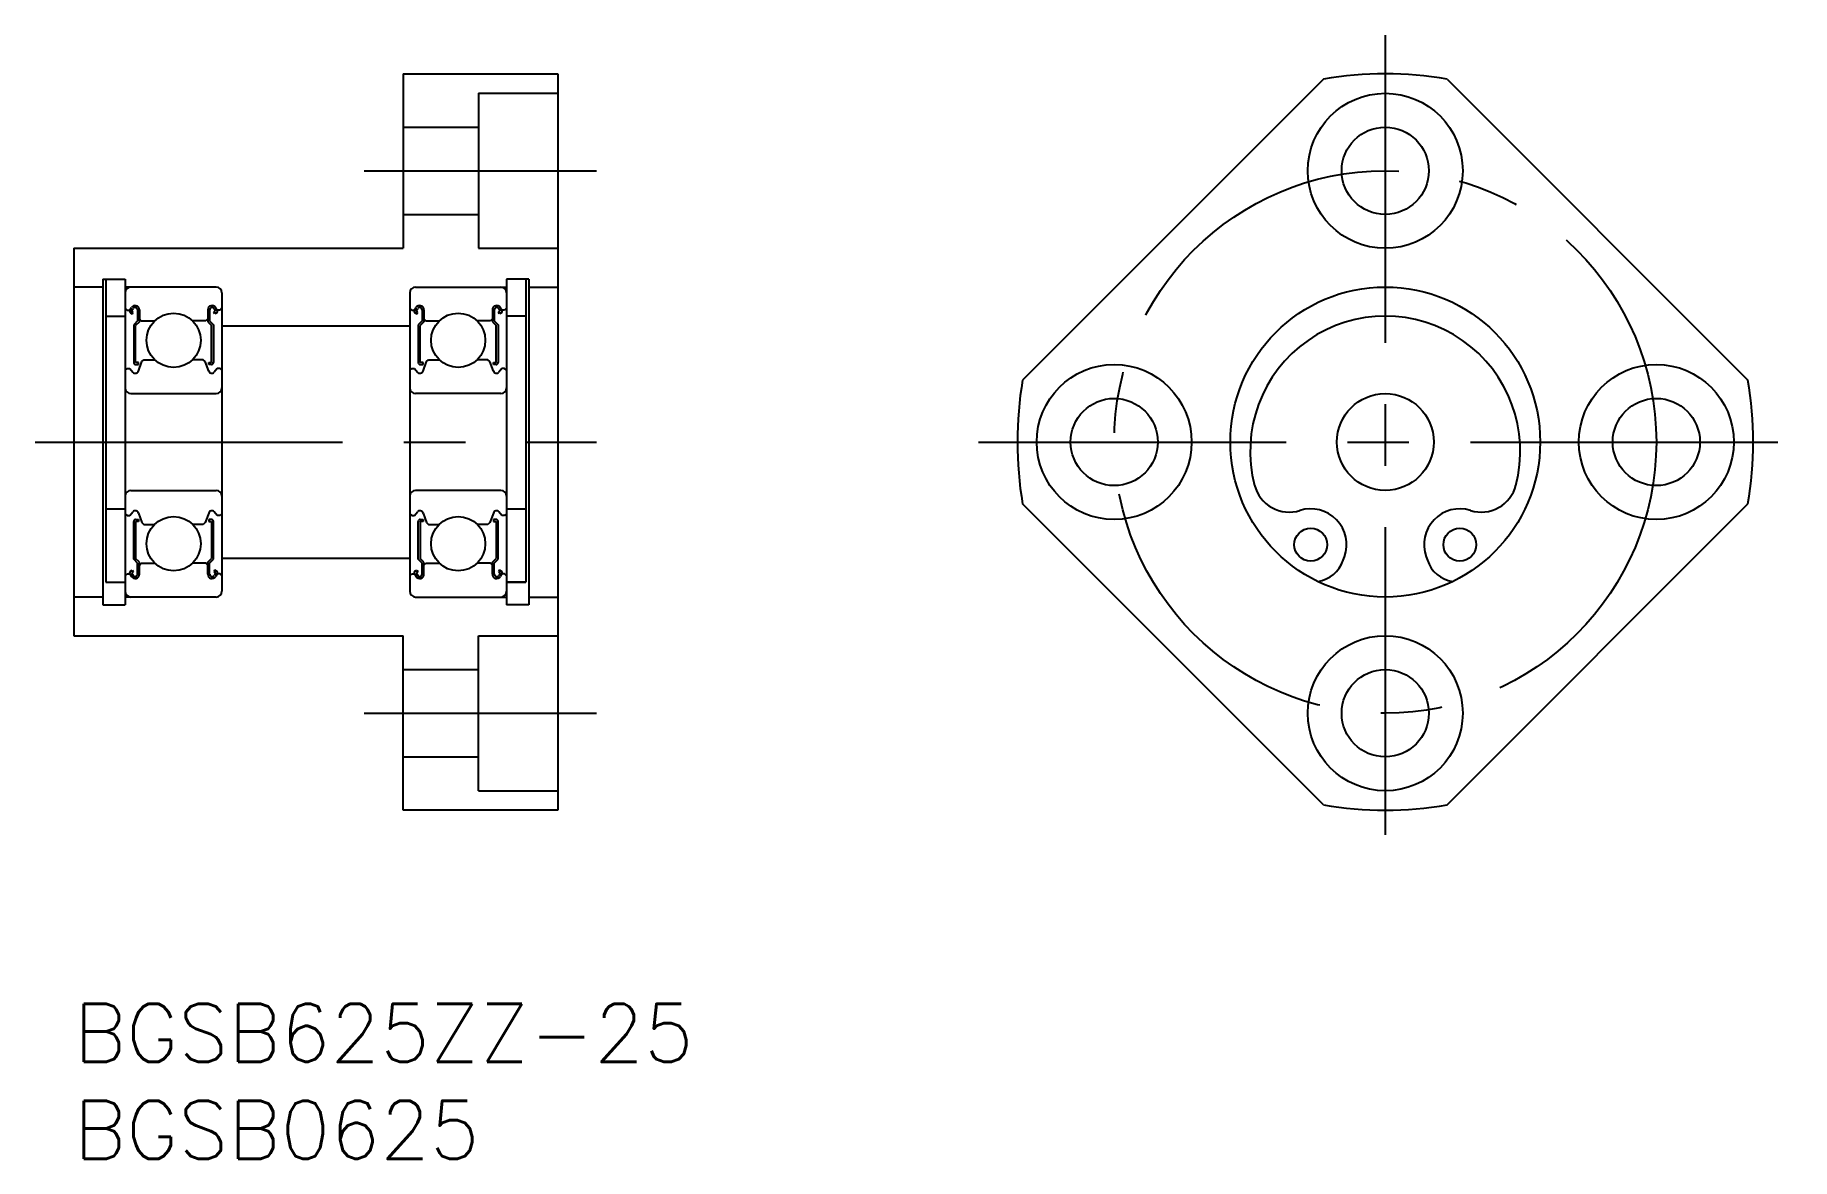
# Model space of a CAD drawing. Extents: x -2 to 88.7, y -8 to 50.
import ezdxf

# ---------------------------------------------------------------- set-up
doc = ezdxf.new("R2010")
doc.units = 0
doc.header["$LTSCALE"] = 0.5
doc.linetypes.add('CENTER', pattern=[50.8, 31.75, -6.35, 6.35, -6.35])
for name, color, linetype in [('MSM_CENTER', 1, 'CENTER'), ('MSM_CONTINUOUS', 7, 'CONTINUOUS'), ('MSM_PART_NUMBER', 7, 'CONTINUOUS')]:
    doc.layers.add(name, color=color, linetype=linetype)
doc.styles.get("Standard").update_dxf_attribs({"font": 'txt.shx', "height": 3, "bigfont": 'bigfont.shx'})

# ---------------------------------------------------------------- blocks, each defined once
blk = doc.blocks.new('*U6')
at = {"layer": 'MSM_PART_NUMBER'}
blk.add_text('BGSB625ZZ-25', height=3, dxfattribs=at).set_placement((0, -3))
blk = doc.blocks.new('*U7')
at = {"layer": 'MSM_PART_NUMBER'}
blk.add_text('BGSB0625', height=3, dxfattribs=at).set_placement((0, -8))

msp = doc.modelspace()

# ---------------------------------------------------------------- linework, layer by layer
at = {"layer": 'MSM_CENTER'}
for p, q in [((67.731, 50), (67.731, 8)), ((15, 43), (27, 43)), ((-2, 29), (27, 29)), ((46.731, 29), (88.731, 29)), ((15, 15), (27, 15))]:
    msp.add_line(p, q, dxfattribs=at)
msp.add_circle((67.731, 29), 14, dxfattribs=at)
at = {"layer": 'MSM_CONTINUOUS'}
for p, q in [((17, 48), (25, 48)), ((17, 48), (17, 39)), ((19, 48), (19, 48)), ((25, 48), (25, 10)), ((64.541, 47.73), (49, 32.19)), ((70.921, 47.73), (86.461, 32.19)), ((20.9, 47), (20.9, 39)), ((20.9, 47), (25, 47)), ((17, 45.25), (20.9, 45.25)), ((17, 40.75), (20.9, 40.75)), ((0, 39), (0, 19)), ((0, 39), (17, 39)), ((20.9, 39), (25, 39)), ((1.5, 37.4, 1), (2.65, 37.4, 1)), ((1.5, 37.4), (1.5, 20.6)), ((1.65, 37.4), (1.65, 21.765)), ((2.65, 37.4), (2.65, 20.6)), ((22.35, 37.4), (22.35, 20.6)), ((23.5, 37.4, 1), (22.35, 37.4, 1)), ((23.35, 37.4), (23.35, 21.765)), ((23.5, 37.4), (23.5, 20.6)), ((1.5, 37, 1), (0, 37, 1)), ((7.35, 37), (2.65, 37)), ((7.65, 36.7), (7.65, 21.3)), ((17.35, 36.7), (17.35, 21.3)), ((17.65, 37), (22.35, 37)), ((23.5, 37, 1), (25, 37, 1)), ((1.65, 35.5, 1), (2.65, 35.5, 1)), ((2.65, 35.9), (2.75, 35.8)), ((2.75, 35.8), (2.894, 35.8)), ((2.894, 35.8), (2.974, 35.935)), ((2.93, 35.666), (3.015, 35.618)), ((2.979, 35.751), (3.059, 35.886)), ((3.064, 35.702), (2.979, 35.751)), ((3.015, 35.618), (3.064, 35.702)), ((3.286, 35.825), (3.286, 35.25)), ((3.383, 35.825), (3.383, 35.21)), ((6.917, 35.825), (6.917, 35.21)), ((7.014, 35.825), (7.014, 35.25)), ((7.236, 35.702), (7.321, 35.751)), ((7.285, 35.618), (7.236, 35.702)), ((7.321, 35.751), (7.241, 35.886)), ((7.37, 35.666), (7.285, 35.618)), ((7.406, 35.8), (7.326, 35.935)), ((7.55, 35.8), (7.406, 35.8)), ((7.65, 35.9), (7.55, 35.8)), ((17.35, 35.9), (17.45, 35.8)), ((17.45, 35.8), (17.594, 35.8)), ((17.594, 35.8), (17.674, 35.935)), ((17.63, 35.666), (17.715, 35.618)), ((17.679, 35.751), (17.759, 35.886)), ((17.764, 35.702), (17.679, 35.751)), ((17.715, 35.618), (17.764, 35.702)), ((17.986, 35.825), (17.986, 35.25)), ((18.083, 35.825), (18.083, 35.21)), ((21.617, 35.825), (21.617, 35.21)), ((21.714, 35.825), (21.714, 35.25)), ((21.936, 35.702), (22.021, 35.751)), ((21.985, 35.618), (21.936, 35.702)), ((22.021, 35.751), (21.941, 35.886)), ((22.07, 35.666), (21.985, 35.618)), ((22.106, 35.8), (22.026, 35.935)), ((22.25, 35.8), (22.106, 35.8)), ((22.35, 35.9), (22.25, 35.8)), ((23.35, 35.5, 1), (22.35, 35.5, 1)), ((3.286, 35.25), (3.09, 35.054)), ((3.09, 35.054), (3.09, 33.098)), ((3.383, 35.21), (3.188, 35.014)), ((3.188, 33.098), (3.188, 35.014)), ((3.383, 35.35), (3.483, 35.25)), ((3.483, 35.25), (4.17, 35.25)), ((6.817, 35.25), (6.13, 35.25)), ((6.917, 35.35), (6.817, 35.25)), ((6.917, 35.21), (7.112, 35.014)), ((7.014, 35.25), (7.21, 35.054)), ((7.112, 33.098), (7.112, 35.014)), ((7.21, 35.054), (7.21, 33.098)), ((7.65, 35), (17.35, 35)), ((17.986, 35.25), (17.79, 35.054)), ((17.79, 35.054), (17.79, 33.098)), ((18.083, 35.21), (17.888, 35.014)), ((17.888, 33.098), (17.888, 35.014)), ((18.083, 35.35), (18.183, 35.25)), ((18.183, 35.25), (18.87, 35.25)), ((21.517, 35.25), (20.83, 35.25)), ((21.617, 35.35), (21.517, 35.25)), ((21.617, 35.21), (21.812, 35.014)), ((21.714, 35.25), (21.91, 35.054)), ((21.812, 33.098), (21.812, 35.014)), ((21.91, 35.054), (21.91, 33.098)), ((2.65, 32.7), (2.75, 32.8)), ((2.75, 32.8), (2.894, 32.8)), ((2.894, 32.8), (3.052, 32.608)), ((3.334, 33.098), (3.188, 33.098)), ((3.188, 33), (3.334, 33)), ((3.334, 32.665), (3.513, 33.156)), ((3.334, 33), (3.334, 33.098)), ((3.513, 33.156), (3.613, 33.25)), ((3.613, 33.25), (4.17, 33.25)), ((6.687, 33.25), (6.13, 33.25)), ((6.787, 33.156), (6.687, 33.25)), ((6.966, 32.665), (6.787, 33.156)), ((6.966, 33), (6.966, 33.098)), ((6.966, 33.098), (7.112, 33.098)), ((7.112, 33), (6.966, 33)), ((7.406, 32.8), (7.248, 32.608)), ((7.55, 32.8), (7.406, 32.8)), ((7.65, 32.7), (7.55, 32.8)), ((17.35, 32.7), (17.45, 32.8)), ((17.45, 32.8), (17.594, 32.8)), ((17.594, 32.8), (17.752, 32.608)), ((18.034, 33.098), (17.888, 33.098)), ((17.888, 33), (18.034, 33)), ((18.034, 32.665), (18.213, 33.156)), ((18.034, 33), (18.034, 33.098)), ((18.213, 33.156), (18.313, 33.25)), ((18.313, 33.25), (18.87, 33.25)), ((21.387, 33.25), (20.83, 33.25)), ((21.487, 33.156), (21.387, 33.25)), ((21.666, 32.665), (21.487, 33.156)), ((21.666, 33), (21.666, 33.098)), ((21.666, 33.098), (21.812, 33.098)), ((21.812, 33), (21.666, 33)), ((22.106, 32.8), (21.948, 32.608)), ((22.25, 32.8), (22.106, 32.8)), ((22.35, 32.7), (22.25, 32.8)), ((2.95, 31.5), (7.35, 31.5)), ((22.05, 31.5), (17.65, 31.5)), ((2.95, 26.5), (7.35, 26.5)), ((22.05, 26.5), (17.65, 26.5)), ((1.65, 25.551, 1), (2.65, 25.551, 1)), ((22.35, 25.551), (23.35, 25.551)), ((64.541, 10.27), (49, 25.81)), ((70.921, 10.27), (86.461, 25.81)), ((2.65, 25.3), (2.75, 25.2)), ((2.75, 25.2), (2.894, 25.2)), ((2.894, 25.2), (3.052, 25.392)), ((3.09, 22.946), (3.09, 24.902)), ((3.188, 25), (3.334, 25)), ((3.188, 24.902), (3.188, 22.986)), ((3.334, 24.902), (3.188, 24.902)), ((3.334, 25.335), (3.513, 24.844)), ((3.334, 25), (3.334, 24.902)), ((3.513, 24.844), (3.613, 24.75)), ((3.613, 24.75), (4.17, 24.75)), ((6.687, 24.75), (6.13, 24.75)), ((6.787, 24.844), (6.687, 24.75)), ((6.966, 25.335), (6.787, 24.844)), ((7.112, 25), (6.966, 25)), ((6.966, 25), (6.966, 24.902)), ((6.966, 24.902), (7.112, 24.902)), ((7.112, 24.902), (7.112, 22.986)), ((7.21, 22.946), (7.21, 24.902)), ((7.406, 25.2), (7.248, 25.392)), ((7.55, 25.2), (7.406, 25.2)), ((7.65, 25.3), (7.55, 25.2)), ((17.35, 25.3), (17.45, 25.2)), ((17.45, 25.2), (17.594, 25.2)), ((17.594, 25.2), (17.752, 25.392)), ((17.79, 22.946), (17.79, 24.902)), ((17.888, 25), (18.034, 25)), ((17.888, 24.902), (17.888, 22.986)), ((18.034, 24.902), (17.888, 24.902)), ((18.034, 25.335), (18.213, 24.844)), ((18.034, 25), (18.034, 24.902)), ((18.213, 24.844), (18.313, 24.75)), ((18.313, 24.75), (18.87, 24.75)), ((21.387, 24.75), (20.83, 24.75)), ((21.487, 24.844), (21.387, 24.75)), ((21.666, 25.335), (21.487, 24.844)), ((21.812, 25), (21.666, 25)), ((21.666, 25), (21.666, 24.902)), ((21.666, 24.902), (21.812, 24.902)), ((21.812, 24.902), (21.812, 22.986)), ((21.91, 22.946), (21.91, 24.902)), ((22.106, 25.2), (21.948, 25.392)), ((22.25, 25.2), (22.106, 25.2)), ((22.35, 25.3), (22.25, 25.2)), ((3.286, 22.75), (3.09, 22.946)), ((3.383, 22.79), (3.188, 22.986)), ((3.286, 22.175), (3.286, 22.75)), ((3.383, 22.175), (3.383, 22.79)), ((3.383, 22.65), (3.483, 22.75)), ((3.483, 22.75), (4.17, 22.75)), ((6.817, 22.75), (6.13, 22.75)), ((6.917, 22.65), (6.817, 22.75)), ((6.917, 22.79), (7.112, 22.986)), ((6.917, 22.175), (6.917, 22.79)), ((7.014, 22.75), (7.21, 22.946)), ((7.014, 22.175), (7.014, 22.75)), ((7.65, 23), (17.35, 23)), ((17.986, 22.75), (17.79, 22.946)), ((18.083, 22.79), (17.888, 22.986)), ((17.986, 22.175), (17.986, 22.75)), ((18.083, 22.175), (18.083, 22.79)), ((18.083, 22.65), (18.183, 22.75)), ((18.183, 22.75), (18.87, 22.75)), ((21.517, 22.75), (20.83, 22.75)), ((21.617, 22.65), (21.517, 22.75)), ((21.617, 22.79), (21.812, 22.986)), ((21.617, 22.175), (21.617, 22.79)), ((21.714, 22.75), (21.91, 22.946)), ((21.714, 22.175), (21.714, 22.75)), ((65.557, 22.895), (65.624, 23.081)), ((69.838, 23.081), (69.904, 22.895)), ((2.65, 22.1), (2.75, 22.2)), ((2.75, 22.2), (2.894, 22.2)), ((2.894, 22.2), (2.974, 22.065)), ((2.93, 22.334), (3.015, 22.382)), ((3.064, 22.298), (2.979, 22.249)), ((2.979, 22.249), (3.059, 22.114)), ((3.015, 22.382), (3.064, 22.298)), ((7.285, 22.382), (7.236, 22.298)), ((7.236, 22.298), (7.321, 22.249)), ((7.321, 22.249), (7.241, 22.114)), ((7.37, 22.334), (7.285, 22.382)), ((7.406, 22.2), (7.326, 22.065)), ((7.55, 22.2), (7.406, 22.2)), ((7.65, 22.1), (7.55, 22.2)), ((17.35, 22.1), (17.45, 22.2)), ((17.45, 22.2), (17.594, 22.2)), ((17.594, 22.2), (17.674, 22.065)), ((17.63, 22.334), (17.715, 22.382)), ((17.764, 22.298), (17.679, 22.249)), ((17.679, 22.249), (17.759, 22.114)), ((17.715, 22.382), (17.764, 22.298)), ((21.985, 22.382), (21.936, 22.298)), ((21.936, 22.298), (22.021, 22.249)), ((22.021, 22.249), (21.941, 22.114)), ((22.07, 22.334), (21.985, 22.382)), ((22.106, 22.2), (22.026, 22.065)), ((22.25, 22.2), (22.106, 22.2)), ((22.35, 22.1), (22.25, 22.2)), ((1.5, 21, 1), (0, 21, 1)), ((1.65, 21.765, 1), (2.65, 21.765, 1)), ((7.35, 21), (2.65, 21)), ((17.65, 21), (22.35, 21)), ((23.35, 21.765, 1), (22.35, 21.765, 1)), ((22.35, 21.765), (23.35, 21.765)), ((23.5, 21, 1), (25, 21, 1)), ((1.5, 20.6, 1), (2.65, 20.6, 1)), ((23.5, 20.6, 1), (22.35, 20.6, 1)), ((0, 19), (17, 19)), ((17, 10), (17, 19)), ((20.9, 11), (20.9, 19)), ((20.9, 19), (25, 19)), ((17, 17.25), (20.9, 17.25)), ((17, 12.75), (20.9, 12.75)), ((20.9, 11), (25, 11)), ((25, 10), (17, 10))]:
    msp.add_line(p, q, dxfattribs=at)
for centre, radius in [((67.731, 43), 4), ((67.731, 43), 2.25), ((67.731, 29), 8), ((5.15, 34.25), 1.4), ((19.85, 34.25), 1.4), ((53.731, 29), 4), ((81.731, 29), 4), ((53.731, 29), 2.25), ((67.731, 29), 2.5), ((81.731, 29), 2.25), ((5.15, 23.75), 1.4), ((19.85, 23.75), 1.4), ((63.881, 23.701), 0.85), ((71.581, 23.701), 0.85), ((67.731, 15), 4), ((67.731, 15), 2.25)]:
    msp.add_circle(centre, radius, dxfattribs=at)
for centre, radius, start, end in [((67.731, 29), 19, 80.3345, 99.6655), ((2.95, 36.7), 0.3, 90, 180), ((7.35, 36.7), 0.3, 0, 90), ((17.65, 36.7), 0.3, 90, 180), ((22.05, 36.7), 0.3, 0, 90), ((2.979, 35.751), 0.0978, 150.01376, 239.99626), ((3.164, 35.825), 0.219, 0, 150.00027), ((3.164, 35.825), 0.121, 0.00371, 149.99761), ((7.136, 35.825), 0.219, 29.99973, 180), ((7.136, 35.825), 0.121, 30.00239, 179.99629), ((7.321, 35.751), 0.0978, 300.00374, 29.98624), ((17.679, 35.751), 0.0978, 150.01376, 239.99626), ((17.864, 35.825), 0.219, 0, 150.00027), ((17.864, 35.825), 0.121, 0.00371, 149.99761), ((21.836, 35.825), 0.219, 29.99973, 180), ((21.836, 35.825), 0.121, 30.00239, 179.99629), ((22.021, 35.751), 0.0978, 300.00374, 29.98624), ((67.731, 28.525), 6.975, 345.3736, 194.6264), ((3.177, 32.713), 0.164, 220.00009, 343.15288), ((3.188, 33.098), 0.0978, 180.00005, 270.00003), ((7.123, 32.713), 0.164, 196.84712, 319.99991), ((7.112, 33.098), 0.0978, 269.99997, 359.99995), ((17.877, 32.713), 0.164, 220.00009, 343.15288), ((17.888, 33.098), 0.0978, 180.00005, 270.00003), ((21.823, 32.713), 0.164, 196.84712, 319.99991), ((21.812, 33.098), 0.0978, 269.99997, 359.99995), ((2.95, 31.8), 0.3, 180, 270), ((7.35, 31.8), 0.3, 270, 0), ((17.65, 31.8), 0.3, 180, 270), ((22.05, 31.8), 0.3, 270, 0), ((67.731, 29), 19, 170.3345, 189.6655), ((67.731, 29), 19, 350.3345, 9.6655), ((2.95, 26.2), 0.3, 90, 180), ((7.35, 26.2), 0.3, 360, 90), ((17.65, 26.2), 0.3, 90, 180), ((22.05, 26.2), 0.3, 0, 90), ((62.772, 27.231), 1.85, 194.6264, 287.43997), ((72.69, 27.231), 1.85, 252.56003, 345.3736), ((3.177, 25.287), 0.164, 16.84712, 139.99991), ((7.123, 25.287), 0.164, 40.00009, 163.15288), ((17.877, 25.287), 0.164, 16.84712, 139.99991), ((21.823, 25.287), 0.164, 40.00009, 163.15288), ((63.881, 23.701), 1.85, 340.40598, 107.43997), ((71.581, 23.701), 1.85, 72.56003, 199.59402), ((3.188, 24.902), 0.0978, 89.99997, 179.99995), ((7.112, 24.902), 0.0978, 0.00005, 90.00003), ((17.888, 24.902), 0.0978, 89.99997, 179.99995), ((21.812, 24.902), 0.0978, 0.00005, 90.00003), ((63.956, 23.465), 1.7, 280.30739, 340.40598), ((71.506, 23.465), 1.7, 199.59402, 259.69261), ((2.979, 22.249), 0.0978, 120.00374, 209.98624), ((3.164, 22.175), 0.219, 209.99973, 360), ((3.164, 22.175), 0.121, 210.00239, 359.99629), ((7.136, 22.175), 0.219, 180, 330.00027), ((7.136, 22.175), 0.121, 180.00371, 329.99761), ((7.321, 22.249), 0.0978, 330.01376, 59.99626), ((17.679, 22.249), 0.0978, 120.00374, 209.98624), ((17.864, 22.175), 0.219, 209.99973, 0), ((17.864, 22.175), 0.121, 210.00239, 359.99629), ((21.836, 22.175), 0.219, 180, 330.00027), ((21.836, 22.175), 0.121, 180.00371, 329.99761), ((22.021, 22.249), 0.0978, 330.01376, 59.99626), ((2.95, 21.3), 0.3, 180, 270), ((7.35, 21.3), 0.3, 270, 0), ((17.65, 21.3), 0.3, 180, 270), ((22.05, 21.3), 0.3, 270, 0), ((67.731, 29), 19, 260.3345, 279.6655)]:
    msp.add_arc(centre, radius, start, end, dxfattribs=at)

# ---------------------------------------------------------------- block references
for name in ['*U6', '*U7']:
    msp.add_blockref(name, (0, 0), dxfattribs=at)

doc.saveas('drawing.dxf')
